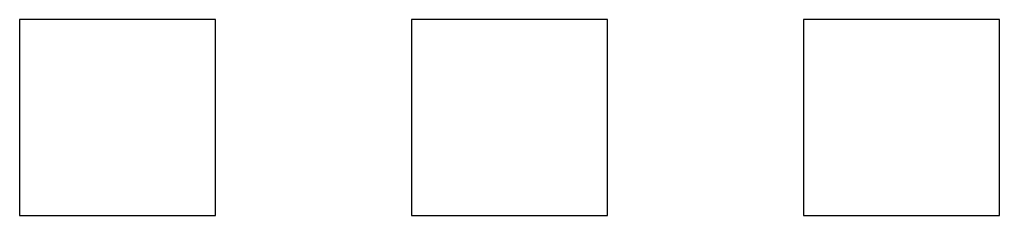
# Model space of a CAD drawing. Header units: metres. Extents: x 0 to 50, y 0 to 10.
import ezdxf

# ---------------------------------------------------------------- set-up
doc = ezdxf.new("R2010")
doc.units = ezdxf.units.M
doc.layers.add('OUTLINE', color=7, linetype='Continuous')

msp = doc.modelspace()

# ---------------------------------------------------------------- linework, layer by layer
at = {"layer": 'OUTLINE'}
for p, q in [((10, 10), (0, 10)), ((0, 10), (0, 0)), ((10, 0), (10, 10)), ((30, 10), (20, 10)), ((20, 10), (20, 0)), ((30, 0), (30, 10)), ((50, 10), (40, 10)), ((40, 10), (40, 0)), ((50, 0), (50, 10)), ((0, 0), (10, 0)), ((20, 0), (30, 0)), ((40, 0), (50, 0))]:
    msp.add_line(p, q, dxfattribs=at)

doc.saveas('drawing.dxf')
